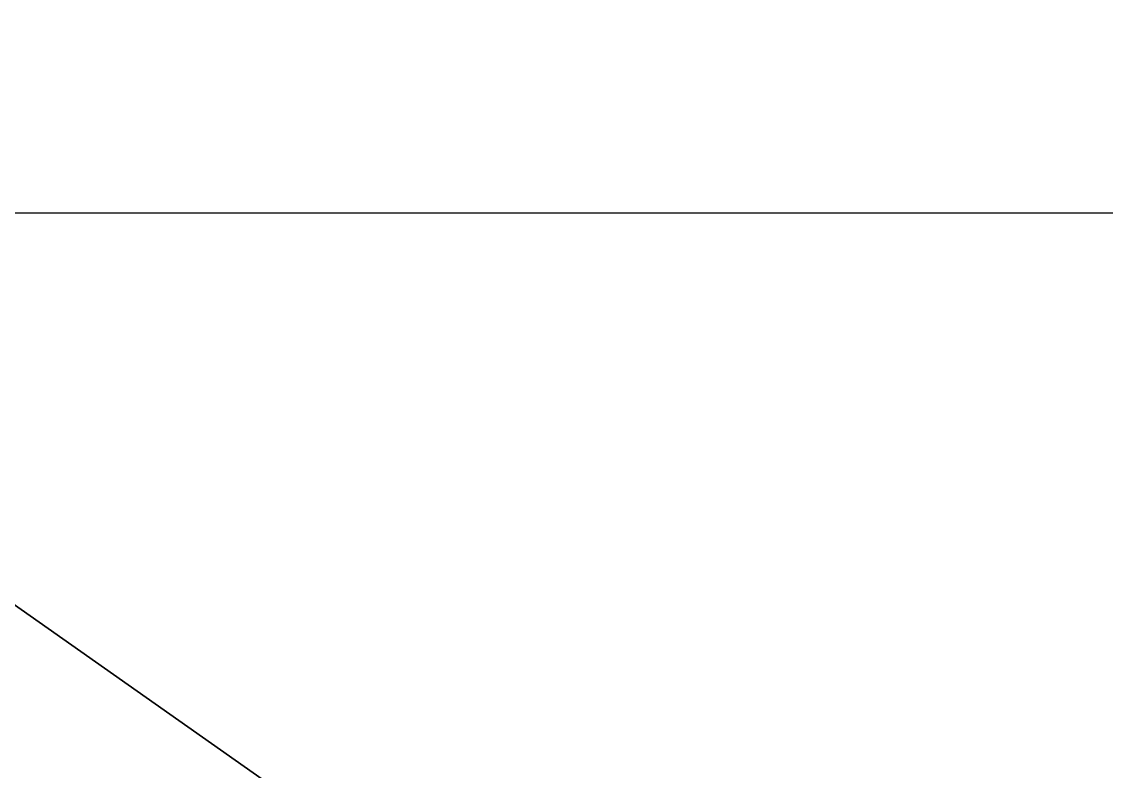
# Model space of a CAD drawing. Header units: metres. Extents: x -2743 to 126, y 13385 to 13916.
# Drawn here: x -1897.73273 to -1897.72007, y 13649.99348 to 13650.00223 of the extents above; entities that cross this region are included whole.
import ezdxf

# ---------------------------------------------------------------- set-up
doc = ezdxf.new("R2010")
doc.units = ezdxf.units.M
for name, color, linetype in [('0_геоподоснова', 7, 'Continuous'), ('link-улица Берзарина_Покрытия — Новые$0$ДВ_ПП_Тип2_Р_покрытия_ПЧ_Местные', 7, 'Continuous'), ('output[1-12]_3_ДЖКХ-24_03233tp$0$Граница улицы', 7, 'Continuous')]:
    doc.layers.add(name, color=color, linetype=linetype)

msp = doc.modelspace()

# ---------------------------------------------------------------- linework, layer by layer
at = {"layer": '0_геоподоснова'}
msp.add_lwpolyline([(-1902.5, 13650), (-1897.5, 13650)], dxfattribs=at)
at = {"layer": 'link-улица Берзарина_Покрытия — Новые$0$ДВ_ПП_Тип2_Р_покрытия_ПЧ_Местные'}
msp.add_lwpolyline([(-1876.907365, 13652.350865), (-1873.463664, 13650.350127), (-1873.444309, 13650.338882), (-1871.207262, 13649.039192), (-1875.119269, 13638.391567), (-1884.496243, 13642.90124), (-1894.466, 13647.696), (-1898.258358, 13650.365339), (-1893.591992, 13662.075767), (-1892.540503, 13661.442128), (-1889.015319, 13659.391395), (-1887.29319, 13658.374263), (-1883.83199, 13656.369247), (-1880.372168, 13654.363863), (-1880.370422, 13654.362848), (-1879.747137, 13654.00073), (-1876.917916, 13652.356995), (-1876.907365, 13652.350865)], close=True, dxfattribs=at)
at = {"layer": 'output[1-12]_3_ДЖКХ-24_03233tp$0$Граница улицы'}
msp.add_lwpolyline([(-1897.76433, 13650.017606), (-1897.17241, 13649.60097)], dxfattribs=at)

doc.saveas('drawing.dxf')
